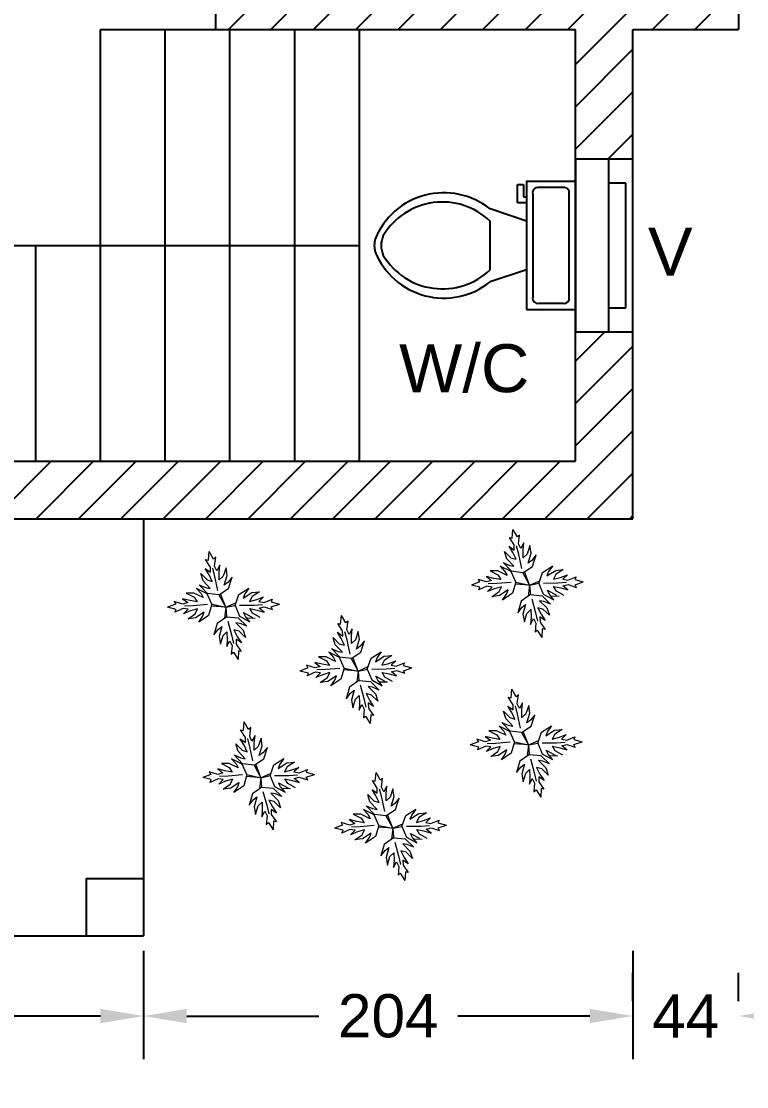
# Model space of a CAD drawing. Header units: inches. Extents: x -2903 to 3367, y -161 to 1064.
# Drawn here: x 900.2 to 903.224, y 502.311 to 506.755 of the extents above; entities that cross this region are included whole.
import ezdxf

# ---------------------------------------------------------------- set-up
doc = ezdxf.new("R2010")
doc.units = ezdxf.units.IN
doc.header["$MEASUREMENT"] = 0
doc.layers.add('landscape', color=84, linetype='Continuous', lineweight=0)
doc.styles.get("Standard").update_dxf_attribs({"font": 'arial.ttf'})
doc.dimstyles.get("Standard").update_dxf_attribs({"dimtxt": 0.18, "dimasz": 0.18, "dimexe": 0.18, "dimexo": 0.0625, "dimgap": 0.09, "dimtad": 0, "dimtih": 1, "dimtoh": 1, "dimdec": 0, "dimlfac": 100, "dimzin": 0, "dimdsep": 46, "dimtxsty": 'Standard', "dimcen": 0.09, "dimadec": 0, "dimazin": 0, "dimtfac": 1, "dimtdec": 0, "dimtofl": 0, "dimtmove": 0, "dimatfit": 3, "dimfxl": 1, "dimtolj": 1, "dimtzin": 0, "dimarcsym": 0})
pattern_1 = [(45, (-211.66632, -78.86238), (-0.088388348, 0.088388348), [])]

# ---------------------------------------------------------------- blocks, each defined once
blk = doc.blocks.new('*D655')
at = {"color": 0, "lineweight": -2, "transparency": 16777216}
for p, q in [((893.9901, 502.8777), (893.9901, 502.4261)), ((900.7101, 502.8777), (900.7101, 502.4261)), ((894.1701, 502.6061), (897.0616, 502.6061)), ((900.5301, 502.6061), (897.6385, 502.6061))]:
    blk.add_line(p, q, dxfattribs=at)
at = {"color": 0, "transparency": 16777216}
for points in [[(894.1701, 502.6361), (894.1701, 502.5761), (893.9901, 502.6061)], [(900.5301, 502.6361), (900.5301, 502.5761), (900.7101, 502.6061)]]:
    blk.add_solid(points, dxfattribs=at)
at = {"layer": 'Defpoints', "color": 0, "transparency": 16777216}
for p in [(893.9901, 502.9402), (900.7101, 502.9402), (900.7101, 502.6061)]:
    blk.add_point(p, dxfattribs=at)
at = {"color": 0, "transparency": 16777216, "insert": (897.3501, 502.6061), "char_height": 0.18, "attachment_point": 5}
blk.add_mtext('\\A1;672', dxfattribs=at)
blk = doc.blocks.new('*D669')
at = {"color": 0, "lineweight": -2, "transparency": 16777216}
for p, q in [((900.7101, 502.8777), (900.7101, 502.4261)), ((902.7501, 502.8777), (902.7501, 502.4261)), ((900.8901, 502.6061), (901.44, 502.6061)), ((902.5701, 502.6061), (902.0201, 502.6061))]:
    blk.add_line(p, q, dxfattribs=at)
at = {"color": 0, "transparency": 16777216}
for points in [[(900.8901, 502.6361), (900.8901, 502.5761), (900.7101, 502.6061)], [(902.5701, 502.6361), (902.5701, 502.5761), (902.7501, 502.6061)]]:
    blk.add_solid(points, dxfattribs=at)
at = {"layer": 'Defpoints', "color": 0, "transparency": 16777216}
for p in [(900.7101, 502.9402), (902.7501, 502.9402), (902.7501, 502.6061)]:
    blk.add_point(p, dxfattribs=at)
at = {"color": 0, "transparency": 16777216, "insert": (901.7301, 502.6061), "char_height": 0.18, "attachment_point": 5}
blk.add_mtext('\\A1;204', dxfattribs=at)
blk = doc.blocks.new('*D670')
at = {"color": 0, "lineweight": -2, "transparency": 16777216}
for p, q in [((902.7501, 502.6686), (902.7501, 502.7861)), ((903.1901, 502.6686), (903.1901, 502.7861)), ((902.5701, 502.6061), (902.3901, 502.6061)), ((903.3701, 502.6061), (903.5501, 502.6061))]:
    blk.add_line(p, q, dxfattribs=at)
at = {"color": 0, "transparency": 16777216}
for points in [[(902.5701, 502.6361), (902.5701, 502.5761), (902.7501, 502.6061)], [(903.3701, 502.6361), (903.3701, 502.5761), (903.1901, 502.6061)]]:
    blk.add_solid(points, dxfattribs=at)
at = {"layer": 'Defpoints', "color": 0, "transparency": 16777216}
for p in [(902.7501, 502.6061), (903.1901, 502.6061), (903.1901, 502.6061)]:
    blk.add_point(p, dxfattribs=at)
at = {"color": 0, "transparency": 16777216, "insert": (902.9701, 502.6061), "char_height": 0.18, "attachment_point": 5}
blk.add_mtext('\\A1;44', dxfattribs=at)

msp = doc.modelspace()

# ---------------------------------------------------------------- hatches: boundary and pattern name
h = msp.add_hatch()
h.set_pattern_fill('ANSI31', color=256)
h.set_pattern_definition(pattern_1)
h.paths.add_polyline_path([(894.2301, 510.8998), (893.9901, 510.8998), (893.9901, 510.0598), (894.2301, 510.0598)])
h.paths.add_polyline_path([(893.2578, 506.7332), (893.7674, 506.7332), (893.7674, 507.1042), (893.2578, 507.1042)], flags=9)
h.paths.add_polyline_path([(895.1771, 510.8945), (895.6867, 510.8945), (895.6867, 511.2654), (895.1771, 511.2654)], flags=9)
h.paths.add_polyline_path([(899.7772, 510.8946), (900.2867, 510.8946), (900.2867, 511.2655), (899.7772, 511.2655)], flags=9)
h.paths.add_polyline_path([(893.1497, 513.5045), (902.9153, 513.5045), (902.9153, 514.0486), (893.1497, 514.0486)], flags=9)
h.paths.add_polyline_path([(895.4639, 502.5521), (895.983, 502.5521), (895.983, 502.9643), (895.4639, 502.9643)], flags=9)
h.paths.add_polyline_path([(892.074, 496.8577), (894.6039, 496.8577), (894.6039, 498.5811), (892.074, 498.5811)], flags=9)
h.paths.add_polyline_path([(894.9677, 498.1772), (896.3954, 498.1772), (896.3954, 498.5172), (894.9677, 498.5172)], flags=9)
h.paths.add_polyline_path([(898.6148, 498.1595), (900.4797, 498.1595), (900.4797, 498.6351), (898.6148, 498.6351)], flags=25)
h.paths.add_polyline_path([(898.6148, 498.1595), (900.4797, 498.1595), (900.4797, 498.6351), (898.6148, 498.6351)], flags=25)
h.paths.add_polyline_path([(896.6042, 501.3728), (899.9752, 501.3728), (899.9752, 501.9707), (896.6042, 501.9707)], flags=9)
h.paths.add_polyline_path([(898.6061, 503.5567), (899.8256, 503.5567), (899.8256, 504.3029), (898.6061, 504.3029)], flags=9)
h.paths.add_polyline_path([(895.9823, 507.2789), (896.4395, 507.2789), (896.4395, 507.691), (895.9823, 507.691)], flags=9)
h.paths.add_polyline_path([(902.7614, 505.585), (903.0478, 505.585), (903.0478, 505.9972), (902.7614, 505.9972)], flags=9)
h.paths.add_polyline_path([(893.696, 506.5189), (893.9824, 506.5189), (893.9824, 506.931), (893.696, 506.931)], flags=9)
h.paths.add_polyline_path([(903.2042, 508.1628), (903.7233, 508.1628), (903.7233, 508.5749), (903.2042, 508.5749)], flags=9)
h.paths.add_polyline_path([(901.4644, 510.2966), (901.9835, 510.2966), (901.9835, 510.7087), (901.4644, 510.7087)], flags=9)
h.paths.add_polyline_path([(898.1218, 510.2719), (898.6409, 510.2719), (898.6409, 510.6841), (898.1218, 510.6841)], flags=9)
h.paths.add_polyline_path([(893.4264, 509.0358), (893.9455, 509.0358), (893.9455, 509.4479), (893.4264, 509.4479)], flags=9)
h.paths.add_polyline_path([(893.4746, 504.2032), (893.9937, 504.2032), (893.9937, 504.6154), (893.4746, 504.6154)], flags=9)
h.paths.add_polyline_path([(894.3796, 505.7833), (894.8368, 505.7833), (894.8368, 506.1954), (894.3796, 506.1954)], flags=9)
h.paths.add_polyline_path([(895.9785, 510.5172), (896.4357, 510.5172), (896.4357, 510.9293), (895.9785, 510.9293)], flags=9)
h.paths.add_polyline_path([(896.6101, 505.7732), (897.0673, 505.7732), (897.0673, 506.1853), (896.6101, 506.1853)], flags=9)
h.paths.add_polyline_path([(900.3672, 506.6798), (900.8244, 506.6798), (900.8244, 507.092), (900.3672, 507.092)], flags=9)
h.paths.add_polyline_path([(897.9372, 504.5585), (898.2545, 504.5585), (898.2545, 504.9707), (897.9372, 504.9707)], flags=9)
h.paths.add_polyline_path([(901.7218, 505.0956), (902.3649, 505.0956), (902.3649, 505.5077), (901.7218, 505.5077)], flags=9)
h.paths.add_polyline_path([(894.2316, 506.2807), (895.4503, 506.2807), (895.4503, 507.027), (894.2316, 507.027)], flags=9)
h.paths.add_polyline_path([(894.7319, 508.4034), (896.0582, 508.4034), (896.0582, 509.1497), (894.7319, 509.1497)], flags=9)
h.paths.add_polyline_path([(901.3055, 508.3342), (902.9267, 508.3342), (902.9267, 509.0805), (901.3055, 509.0805)], flags=9)
h.paths.add_polyline_path([(897.6784, 507.7207), (898.9069, 507.7207), (898.9069, 508.467), (897.6784, 508.467)], flags=9)
h.paths.add_polyline_path([(894.7271, 503.8225), (896.3484, 503.8225), (896.3484, 504.5688), (894.7271, 504.5688)], flags=9)
at = {"transparency": 33554582}
h = msp.add_hatch(dxfattribs=at)
h.set_pattern_fill('ANSI31', color=256)
h.set_pattern_definition(pattern_1)
h.paths.add_polyline_path([(893.9901, 502.9402), (894.9801, 502.9402), (894.9801, 503.1802), (894.2301, 503.1802), (894.2301, 503.9302), (893.9901, 503.9302)])
h.paths.add_polyline_path([(897.0972, 502.4193), (897.6067, 502.4193), (897.6067, 502.7902), (897.0972, 502.7902)], flags=9)
h.paths.add_polyline_path([(893.2578, 506.7332), (893.7674, 506.7332), (893.7674, 507.1042), (893.2578, 507.1042)], flags=9)
h.paths.add_polyline_path([(895.4639, 502.5521), (895.983, 502.5521), (895.983, 502.9643), (895.4639, 502.9643)], flags=9)
h.paths.add_polyline_path([(892.074, 496.8577), (894.6039, 496.8577), (894.6039, 498.5811), (892.074, 498.5811)], flags=9)
h.paths.add_polyline_path([(894.9677, 498.1772), (896.3954, 498.1772), (896.3954, 498.5172), (894.9677, 498.5172)], flags=9)
h.paths.add_polyline_path([(898.6148, 498.1595), (900.4797, 498.1595), (900.4797, 498.6351), (898.6148, 498.6351)], flags=9)
h.paths.add_polyline_path([(896.6042, 501.3728), (899.9752, 501.3728), (899.9752, 501.9707), (896.6042, 501.9707)], flags=9)
h.paths.add_polyline_path([(898.6061, 503.5567), (899.8256, 503.5567), (899.8256, 504.3029), (898.6061, 504.3029)], flags=9)
h.paths.add_polyline_path([(895.9823, 507.2789), (896.4395, 507.2789), (896.4395, 507.691), (895.9823, 507.691)], flags=9)
h.paths.add_polyline_path([(902.7614, 505.585), (903.0478, 505.585), (903.0478, 505.9972), (902.7614, 505.9972)], flags=9)
h.paths.add_polyline_path([(893.696, 506.5189), (893.9824, 506.5189), (893.9824, 506.931), (893.696, 506.931)], flags=9)
h.paths.add_polyline_path([(903.2042, 508.1628), (903.7233, 508.1628), (903.7233, 508.5749), (903.2042, 508.5749)], flags=9)
h.paths.add_polyline_path([(901.4644, 510.2966), (901.9835, 510.2966), (901.9835, 510.7087), (901.4644, 510.7087)], flags=9)
h.paths.add_polyline_path([(898.1218, 510.2719), (898.6409, 510.2719), (898.6409, 510.6841), (898.1218, 510.6841)], flags=9)
h.paths.add_polyline_path([(893.4264, 509.0358), (893.9455, 509.0358), (893.9455, 509.4479), (893.4264, 509.4479)], flags=9)
h.paths.add_polyline_path([(893.4746, 504.2032), (893.9937, 504.2032), (893.9937, 504.6154), (893.4746, 504.6154)], flags=9)
h.paths.add_polyline_path([(894.3796, 505.7833), (894.8368, 505.7833), (894.8368, 506.1954), (894.3796, 506.1954)], flags=9)
h.paths.add_polyline_path([(895.9785, 510.5172), (896.4357, 510.5172), (896.4357, 510.9293), (895.9785, 510.9293)], flags=9)
h.paths.add_polyline_path([(896.6101, 505.7732), (897.0673, 505.7732), (897.0673, 506.1853), (896.6101, 506.1853)], flags=9)
h.paths.add_polyline_path([(900.3672, 506.6798), (900.8244, 506.6798), (900.8244, 507.092), (900.3672, 507.092)], flags=9)
h.paths.add_polyline_path([(897.9372, 504.5585), (898.2545, 504.5585), (898.2545, 504.9707), (897.9372, 504.9707)], flags=9)
h.paths.add_polyline_path([(901.7218, 505.0956), (902.3649, 505.0956), (902.3649, 505.5077), (901.7218, 505.5077)], flags=9)
h.paths.add_polyline_path([(894.2316, 506.2807), (895.4503, 506.2807), (895.4503, 507.027), (894.2316, 507.027)], flags=9)
h.paths.add_polyline_path([(894.7319, 508.4034), (896.0582, 508.4034), (896.0582, 509.1497), (894.7319, 509.1497)], flags=9)
h.paths.add_polyline_path([(901.3055, 508.3342), (902.9267, 508.3342), (902.9267, 509.0805), (901.3055, 509.0805)], flags=9)
h.paths.add_polyline_path([(897.6784, 507.7207), (898.9069, 507.7207), (898.9069, 508.467), (897.6784, 508.467)], flags=9)
h.paths.add_polyline_path([(894.7271, 503.8225), (896.3484, 503.8225), (896.3484, 504.5688), (894.7271, 504.5688)], flags=9)
h = msp.add_hatch(dxfattribs=at)
h.set_pattern_fill('ANSI31', color=256)
h.set_pattern_definition(pattern_1)
h.paths.add_polyline_path([(897.4701, 506.1202), (897.2301, 506.1202), (897.2301, 503.1802), (896.4801, 503.1802), (896.4801, 502.9402), (897.4701, 502.9402)])
h.paths.add_polyline_path([(902.7501, 505.4602), (902.5101, 505.4602), (902.5101, 504.9202), (898.8101, 504.9202), (898.8101, 504.6802), (900.7101, 504.6802), (902.7501, 504.6802)])
h.paths.add_polyline_path([(903.1901, 507.7102), (902.9501, 507.7102), (902.9501, 506.9602), (901.0101, 506.9602), (901.0101, 506.7202), (902.5101, 506.7202), (902.5101, 506.1802), (902.7501, 506.1802), (902.7501, 506.7202), (903.1901, 506.7202)])

# ---------------------------------------------------------------- linework, layer by layer
for p, q in [((903.1901, 510.3002), (903.1901, 506.7202)), ((901.0101, 506.9602), (901.0101, 506.7202)), ((900.5301, 504.9202), (900.5301, 506.7202)), ((900.5301, 506.7202), (901.0101, 506.7202)), ((900.8001, 504.9202), (900.8001, 506.7202)), ((901.0101, 506.7202), (902.5101, 506.7202)), ((901.0701, 504.9202), (901.0701, 506.7202)), ((901.3401, 504.9202), (901.3401, 506.7202)), ((901.6101, 504.9202), (901.6101, 506.7202)), ((902.5101, 504.9202), (902.5101, 506.7202)), ((902.7501, 504.6802), (902.7501, 506.7202)), ((902.7501, 506.7202), (903.1901, 506.7202)), ((902.7501, 506.1802), (902.5101, 506.1802)), ((902.5101, 506.1802), (902.5101, 505.4602)), ((902.6501, 505.4602), (902.6501, 506.1802)), ((902.7501, 505.4602), (902.7501, 506.1802)), ((902.7201, 506.0802), (902.6501, 506.0802)), ((902.7201, 505.5602), (902.7201, 506.0802)), ((898.9101, 505.8202), (901.6101, 505.8202)), ((900.2601, 504.9202), (900.2601, 505.8202)), ((902.6501, 505.5602), (902.7201, 505.5602)), ((902.5101, 505.4602), (902.7501, 505.4602)), ((898.8101, 504.9202), (902.5101, 504.9202)), ((898.8101, 504.6802), (900.7101, 504.6802)), ((900.7101, 504.6802), (902.7501, 504.6802)), ((900.7101, 504.6802), (900.7101, 502.9402)), ((900.4701, 503.1802), (900.4701, 502.9402)), ((900.4701, 503.1802), (900.7101, 503.1802)), ((897.4701, 502.9402), (900.7101, 502.9402))]:
    msp.add_line(p, q)
at = {"color": 22}
for p, q in [((902.2688, 505.998), (902.2688, 506.0742)), ((902.2688, 506.0742), (902.2942, 506.0742)), ((902.2942, 506.0742), (902.2942, 506.0234)), ((902.3069, 505.998), (902.2688, 505.998)), ((902.2942, 506.0234), (902.3069, 506.0234)), ((902.3069, 505.9218), (902.1545, 505.9726)), ((902.1545, 505.7186), (902.1545, 505.9218)), ((902.3069, 505.7186), (902.1545, 505.6678)), ((902.3577, 505.5789), (902.4593, 505.5789))]:
    msp.add_line(p, q, dxfattribs=at)
msp.add_lwpolyline([(902.3069, 505.5535), (902.5101, 505.5535), (902.5101, 506.0869), (902.3069, 506.0869)], close=True, dxfattribs=at)
for points in [[(902.4593, 506.0615), (902.3577, 506.0615)], [(902.3323, 506.0361), (902.3323, 505.6043)], [(902.4847, 505.6043), (902.4847, 506.0361)]]:
    msp.add_lwpolyline(points, dxfattribs=at)
for centre, radius, start, end in [((902.3545, 506.0393), 0.0225, 81.8699, 188.1301), ((902.4624, 506.0393), 0.0225, 351.8699, 98.1301), ((901.9619, 505.7308), 0.3091, 51.4691, 157.9714), ((901.9559, 505.7135), 0.2878, 46.3677, 148.9468), ((901.7735, 505.8202), 0.1016, 164.8605, 195.1395), ((901.802, 505.8202), 0.1016, 155.7318, 204.2682), ((901.9619, 505.9096), 0.3091, 202.0284, 308.5307), ((901.9559, 505.9269), 0.2878, 211.053, 313.6321), ((902.3545, 505.6011), 0.0225, 171.8699, 278.1301), ((902.4624, 505.6011), 0.0225, 261.8699, 8.1301)]:
    msp.add_arc(centre, radius, start, end, dxfattribs=at)
at = {"layer": 'landscape', "color": 86}
for p, q in [((902.2468, 504.5994), (902.2498, 504.6356)), ((902.2683, 504.6043), (902.2498, 504.6356)), ((902.2551, 504.5712), (902.235, 504.6024)), ((902.235, 504.6024), (902.2468, 504.5994)), ((902.2776, 504.6121), (902.2683, 504.6043)), ((902.273, 504.5753), (902.2776, 504.6121)), ((902.2822, 504.5556), (902.273, 504.5753)), ((902.295, 504.5794), (902.2822, 504.5556)), ((902.292, 504.5486), (902.295, 504.5794)), ((900.98, 504.507), (900.9831, 504.5431)), ((901.0015, 504.5119), (900.9831, 504.5431)), ((902.2154, 504.544), (902.2412, 504.5176)), ((902.2247, 504.5134), (902.2154, 504.544)), ((902.2335, 504.5653), (902.2554, 504.5495)), ((902.2496, 504.5389), (902.2335, 504.5653)), ((902.2628, 504.5111), (902.2496, 504.5389)), ((902.2554, 504.5495), (902.2551, 504.5712)), ((902.274, 504.5317), (902.265, 504.5669)), ((902.2867, 504.4734), (902.274, 504.5317)), ((902.2922, 504.5178), (902.292, 504.5486)), ((902.3088, 504.533), (902.2922, 504.5178)), ((902.3205, 504.568), (902.3088, 504.533)), ((902.3127, 504.4953), (902.3255, 504.5364)), ((902.3255, 504.5364), (902.3205, 504.568)), ((900.9884, 504.4788), (900.9683, 504.5099)), ((900.9683, 504.5099), (900.98, 504.507)), ((901.0109, 504.5196), (901.0015, 504.5119)), ((901.0062, 504.4828), (901.0109, 504.5196)), ((901.0283, 504.4869), (901.0155, 504.4631)), ((901.0252, 504.4561), (901.0283, 504.4869)), ((902.2088, 504.4978), (902.2353, 504.4855)), ((902.2432, 504.4615), (902.2088, 504.4978)), ((902.254, 504.4819), (902.2247, 504.5134)), ((902.2412, 504.5176), (902.2628, 504.5111)), ((902.328, 504.5066), (902.3127, 504.4953)), ((902.3466, 504.5292), (902.328, 504.5066)), ((902.3313, 504.4816), (902.3466, 504.5292)), ((900.9487, 504.4516), (900.9744, 504.4251)), ((900.9579, 504.421), (900.9487, 504.4516)), ((900.9667, 504.4729), (900.9886, 504.457)), ((900.9829, 504.4464), (900.9667, 504.4729)), ((900.9961, 504.4186), (900.9829, 504.4464)), ((900.9886, 504.457), (900.9884, 504.4788)), ((901.0073, 504.4392), (900.9983, 504.4745)), ((901.0155, 504.4631), (901.0062, 504.4828)), ((901.0255, 504.4253), (901.0252, 504.4561)), ((901.0538, 504.4756), (901.0421, 504.4406)), ((901.046, 504.4029), (901.0588, 504.444)), ((901.0588, 504.444), (901.0538, 504.4756)), ((902.1549, 504.4628), (902.1876, 504.4457)), ((902.1869, 504.4627), (902.1549, 504.4628)), ((902.2254, 504.4436), (902.1869, 504.4627)), ((902.1876, 504.4457), (902.2, 504.4268)), ((902.1973, 504.4824), (902.2167, 504.4604)), ((902.2419, 504.4597), (902.1973, 504.4824)), ((902.2167, 504.4604), (902.2254, 504.4436)), ((902.2353, 504.4855), (902.254, 504.4819)), ((902.2617, 504.4158), (902.2419, 504.4597)), ((902.291, 504.4551), (902.2432, 504.4615)), ((902.291, 504.4551), (902.3313, 504.4816)), ((902.291, 504.4551), (902.3196, 504.4032)), ((902.3196, 504.4032), (902.2979, 504.4596)), ((902.3582, 504.4108), (902.3736, 504.4565)), ((902.3736, 504.4565), (902.4157, 504.4835)), ((902.3916, 504.4421), (902.4281, 504.4649)), ((902.3986, 504.4597), (902.3916, 504.4421)), ((902.4157, 504.4835), (902.3986, 504.4597)), ((902.429, 504.4479), (902.4185, 504.4279)), ((902.4281, 504.4649), (902.4599, 504.4681)), ((902.4599, 504.4681), (902.429, 504.4479)), ((902.4483, 504.4355), (902.4773, 504.4463)), ((902.4773, 504.4463), (902.4576, 504.4278)), ((900.942, 504.4053), (900.9686, 504.393)), ((900.9765, 504.369), (900.942, 504.4053)), ((900.9873, 504.3895), (900.9579, 504.421)), ((900.9744, 504.4251), (900.9961, 504.4186)), ((901.0199, 504.381), (901.0073, 504.4392)), ((901.0421, 504.4406), (901.0255, 504.4253)), ((901.0613, 504.4142), (901.046, 504.4029)), ((901.0799, 504.4368), (901.0613, 504.4142)), ((901.0646, 504.3891), (901.0799, 504.4368)), ((902.1108, 504.4169), (902.077, 504.4036)), ((902.1122, 504.3949), (902.077, 504.4036)), ((902.1402, 504.417), (902.1046, 504.4273)), ((902.1046, 504.4273), (902.1108, 504.4169)), ((902.1414, 504.3987), (902.1074, 504.3837)), ((902.1396, 504.4394), (902.1611, 504.423)), ((902.1696, 504.4315), (902.1396, 504.4394)), ((902.1611, 504.423), (902.1402, 504.417)), ((902.1629, 504.3955), (902.1414, 504.3987)), ((902.1834, 504.4101), (902.1471, 504.4087)), ((902.2, 504.4268), (902.1696, 504.4315)), ((902.2429, 504.4147), (902.1834, 504.4101)), ((902.2617, 504.4158), (902.2478, 504.3696)), ((902.3196, 504.4032), (902.2593, 504.4079)), ((902.2617, 504.4158), (902.3196, 504.4032)), ((902.3196, 504.4032), (902.314, 504.3575)), ((902.3196, 504.4032), (902.3618, 504.4217)), ((902.3196, 504.4032), (902.3584, 504.4116)), ((902.3196, 504.4032), (902.3227, 504.3636)), ((902.3582, 504.4108), (902.3765, 504.3662)), ((902.377, 504.4116), (902.4366, 504.4129)), ((902.4185, 504.4279), (902.4483, 504.4355)), ((902.4313, 504.3785), (902.4195, 504.3978)), ((902.4195, 504.3978), (902.4497, 504.3921)), ((902.4366, 504.4129), (902.4729, 504.4151)), ((902.4576, 504.4278), (902.479, 504.4239)), ((902.4585, 504.4003), (902.4796, 504.4056)), ((902.4794, 504.3832), (902.4585, 504.4003)), ((902.479, 504.4239), (902.5134, 504.4377)), ((902.4796, 504.4056), (902.5148, 504.3941)), ((902.5134, 504.4377), (902.5083, 504.4268)), ((902.5083, 504.4268), (902.5432, 504.4169)), ((902.509, 504.4047), (902.5432, 504.4169)), ((902.5148, 504.3941), (902.509, 504.4047)), ((900.8881, 504.3703), (900.9208, 504.3532)), ((900.9201, 504.3702), (900.8881, 504.3703)), ((900.9587, 504.3511), (900.9201, 504.3702)), ((900.9208, 504.3532), (900.9333, 504.3344)), ((900.9306, 504.3899), (900.9499, 504.368)), ((900.9752, 504.3673), (900.9306, 504.3899)), ((900.9499, 504.368), (900.9587, 504.3511)), ((900.9686, 504.393), (900.9873, 504.3895)), ((900.995, 504.3233), (900.9752, 504.3673)), ((901.0243, 504.3626), (900.9765, 504.369)), ((901.0243, 504.3626), (901.0646, 504.3891)), ((901.0243, 504.3626), (901.0529, 504.3108)), ((901.0529, 504.3108), (901.0312, 504.3672)), ((901.0914, 504.3184), (901.1068, 504.3641)), ((901.1068, 504.3641), (901.149, 504.391)), ((901.1248, 504.3496), (901.1613, 504.3724)), ((901.1319, 504.3672), (901.1248, 504.3496)), ((901.149, 504.391), (901.1319, 504.3672)), ((901.1623, 504.3554), (901.1518, 504.3354)), ((901.1613, 504.3724), (901.1932, 504.3756)), ((901.1932, 504.3756), (901.1623, 504.3554)), ((901.1816, 504.343), (901.2106, 504.3539)), ((901.2106, 504.3539), (901.1909, 504.3354)), ((902.1074, 504.3837), (902.1122, 504.3949)), ((902.1438, 504.3764), (902.1629, 504.3955)), ((902.1724, 504.3881), (902.1438, 504.3764)), ((902.1619, 504.3552), (902.1921, 504.3764)), ((902.1936, 504.3595), (902.1619, 504.3552)), ((902.202, 504.3967), (902.1724, 504.3881)), ((902.1921, 504.3764), (902.202, 504.3967)), ((902.2294, 504.3835), (902.1936, 504.3595)), ((902.2478, 504.3696), (902.2066, 504.3413)), ((902.2066, 504.3413), (902.2229, 504.3656)), ((902.2229, 504.3656), (902.2294, 504.3835)), ((902.3233, 504.3641), (902.2839, 504.3363)), ((902.3233, 504.3641), (902.3713, 504.3593)), ((902.3713, 504.3593), (902.4069, 504.3241)), ((902.3765, 504.3662), (902.4203, 504.3421)), ((902.4017, 504.3647), (902.3935, 504.3819)), ((902.3935, 504.3819), (902.4314, 504.3615)), ((902.4203, 504.3421), (902.4017, 504.3647)), ((902.4105, 504.3591), (902.4425, 504.3579)), ((902.4634, 504.3603), (902.4313, 504.3785)), ((902.4497, 504.3921), (902.4794, 504.3832)), ((900.844, 504.3244), (900.8103, 504.3112)), ((900.8455, 504.3024), (900.8103, 504.3112)), ((900.8735, 504.3245), (900.8378, 504.3349)), ((900.8378, 504.3349), (900.844, 504.3244)), ((900.8729, 504.3469), (900.8944, 504.3305)), ((900.9028, 504.339), (900.8729, 504.3469)), ((900.8944, 504.3305), (900.8735, 504.3245)), ((900.9167, 504.3177), (900.8804, 504.3163)), ((900.9333, 504.3344), (900.9028, 504.339)), ((900.9762, 504.3222), (900.9167, 504.3177)), ((900.995, 504.3233), (900.9811, 504.2771)), ((901.0529, 504.3108), (900.9926, 504.3154)), ((900.995, 504.3233), (901.0529, 504.3108)), ((901.0529, 504.3108), (901.0473, 504.265)), ((901.0529, 504.3108), (901.0951, 504.3292)), ((901.0529, 504.3108), (901.0917, 504.3191)), ((901.0529, 504.3108), (901.056, 504.2712)), ((901.0914, 504.3184), (901.1098, 504.2738)), ((901.1103, 504.3192), (901.1699, 504.3204)), ((901.1518, 504.3354), (901.1816, 504.343)), ((901.1699, 504.3204), (901.2062, 504.3226)), ((901.1909, 504.3354), (901.2123, 504.3315)), ((901.1918, 504.3079), (901.2129, 504.3132)), ((901.2123, 504.3315), (901.2467, 504.3453)), ((901.2129, 504.3132), (901.2481, 504.3016)), ((901.2467, 504.3453), (901.2415, 504.3343)), ((901.2415, 504.3343), (901.2765, 504.3244)), ((901.2423, 504.3123), (901.2765, 504.3244)), ((901.2481, 504.3016), (901.2423, 504.3123)), ((902.2839, 504.3363), (902.2702, 504.2881)), ((902.2702, 504.2881), (902.2881, 504.3113)), ((902.2881, 504.3113), (902.3029, 504.3231)), ((902.3029, 504.3231), (902.2915, 504.2817)), ((902.328, 504.3458), (902.3438, 504.2883)), ((902.3752, 504.3033), (902.3534, 504.3091)), ((902.3534, 504.3091), (902.3675, 504.2817)), ((902.38, 504.3355), (902.3612, 504.3385)), ((902.3612, 504.3385), (902.3915, 504.308)), ((902.4069, 504.3241), (902.38, 504.3355)), ((902.3915, 504.308), (902.4018, 504.2777)), ((900.8747, 504.3062), (900.8407, 504.2913)), ((900.8407, 504.2913), (900.8455, 504.3024)), ((900.8962, 504.303), (900.8747, 504.3062)), ((900.877, 504.2839), (900.8962, 504.303)), ((900.9057, 504.2957), (900.877, 504.2839)), ((900.8952, 504.2627), (900.9254, 504.284)), ((900.9269, 504.267), (900.8952, 504.2627)), ((900.9352, 504.3043), (900.9057, 504.2957)), ((900.9254, 504.284), (900.9352, 504.3043)), ((900.9626, 504.291), (900.9269, 504.267)), ((900.9811, 504.2771), (900.9398, 504.2488)), ((900.9398, 504.2488), (900.9562, 504.2731)), ((900.9562, 504.2731), (900.9626, 504.291)), ((901.0566, 504.2716), (901.0172, 504.2438)), ((901.0566, 504.2716), (901.1046, 504.2668)), ((901.1046, 504.2668), (901.1402, 504.2317)), ((901.1098, 504.2738), (901.1536, 504.2497)), ((901.135, 504.2723), (901.1268, 504.2894)), ((901.1268, 504.2894), (901.1647, 504.269)), ((901.1536, 504.2497), (901.135, 504.2723)), ((901.1438, 504.2666), (901.1757, 504.2655)), ((901.1646, 504.286), (901.1528, 504.3053)), ((901.1528, 504.3053), (901.183, 504.2996)), ((901.1967, 504.2679), (901.1646, 504.286)), ((901.183, 504.2996), (901.2127, 504.2907)), ((901.2127, 504.2907), (901.1918, 504.3079)), ((901.5314, 504.241), (901.5345, 504.2772)), ((901.5529, 504.2459), (901.5345, 504.2772)), ((902.2915, 504.2817), (902.2975, 504.2502)), ((902.2975, 504.2502), (902.3081, 504.2856)), ((902.3081, 504.2856), (902.3242, 504.3014)), ((902.3255, 504.2706), (902.3234, 504.2397)), ((902.3234, 504.2397), (902.3354, 504.2639)), ((902.3242, 504.3014), (902.3255, 504.2706)), ((902.3354, 504.2639), (902.3453, 504.2446)), ((902.3438, 504.2883), (902.3521, 504.2529)), ((902.3845, 504.2558), (902.3621, 504.2709)), ((902.3621, 504.2709), (902.363, 504.2492)), ((902.3675, 504.2817), (902.3845, 504.2558)), ((902.4018, 504.2777), (902.3752, 504.3033)), ((901.0172, 504.2438), (901.0035, 504.1957)), ((901.0213, 504.2189), (901.0362, 504.2307)), ((901.0362, 504.2307), (901.0248, 504.1892)), ((901.0612, 504.2534), (901.077, 504.1959)), ((901.1132, 504.2431), (901.0945, 504.246)), ((901.0945, 504.246), (901.1248, 504.2155)), ((901.1402, 504.2317), (901.1132, 504.2431)), ((901.5398, 504.2128), (901.5197, 504.244)), ((901.5197, 504.244), (901.5314, 504.241)), ((901.5623, 504.2537), (901.5529, 504.2459)), ((901.5576, 504.2169), (901.5623, 504.2537)), ((901.5797, 504.221), (901.5669, 504.1972)), ((901.5766, 504.1902), (901.5797, 504.221)), ((902.3453, 504.2446), (902.3419, 504.2076)), ((902.363, 504.2492), (902.3842, 504.2187)), ((902.3723, 504.2213), (902.3704, 504.1851)), ((902.3842, 504.2187), (902.3723, 504.2213)), ((901.0035, 504.1957), (901.0213, 504.2189)), ((901.0248, 504.1892), (901.0308, 504.1578)), ((901.0308, 504.1578), (901.0414, 504.1931)), ((901.0414, 504.1931), (901.0575, 504.2089)), ((901.0587, 504.1782), (901.0567, 504.1473)), ((901.0575, 504.2089), (901.0587, 504.1782)), ((901.077, 504.1959), (901.0853, 504.1605)), ((901.1085, 504.2108), (901.0867, 504.2166)), ((901.0867, 504.2166), (901.1007, 504.1892)), ((901.1178, 504.1633), (901.0953, 504.1785)), ((901.0953, 504.1785), (901.0963, 504.1568)), ((901.1007, 504.1892), (901.1178, 504.1633)), ((901.1351, 504.1852), (901.1085, 504.2108)), ((901.1248, 504.2155), (901.1351, 504.1852)), ((901.5001, 504.1856), (901.5258, 504.1592)), ((901.5093, 504.155), (901.5001, 504.1856)), ((901.5181, 504.2069), (901.54, 504.1911)), ((901.5343, 504.1805), (901.5181, 504.2069)), ((901.5474, 504.1527), (901.5343, 504.1805)), ((901.54, 504.1911), (901.5398, 504.2128)), ((901.5587, 504.1733), (901.5497, 504.2085)), ((901.5669, 504.1972), (901.5576, 504.2169)), ((901.5768, 504.1594), (901.5766, 504.1902)), ((901.5935, 504.1746), (901.5768, 504.1594)), ((901.6052, 504.2096), (901.5935, 504.1746)), ((901.5974, 504.1369), (901.6102, 504.178)), ((901.6102, 504.178), (901.6052, 504.2096)), ((902.3419, 504.2076), (902.351, 504.2157)), ((902.351, 504.2157), (902.3704, 504.1851)), ((901.0567, 504.1473), (901.0687, 504.1715)), ((901.0687, 504.1715), (901.0786, 504.1521)), ((901.0786, 504.1521), (901.0752, 504.1152)), ((901.0963, 504.1568), (901.1174, 504.1263)), ((901.4934, 504.1394), (901.52, 504.1271)), ((901.5279, 504.1031), (901.4934, 504.1394)), ((901.5387, 504.1235), (901.5093, 504.155)), ((901.5258, 504.1592), (901.5474, 504.1527)), ((901.5713, 504.115), (901.5587, 504.1733)), ((901.6127, 504.1482), (901.5974, 504.1369)), ((901.6313, 504.1708), (901.6127, 504.1482)), ((901.616, 504.1232), (901.6313, 504.1708)), ((901.0752, 504.1152), (901.0843, 504.1232)), ((901.0843, 504.1232), (901.1037, 504.0926)), ((901.1056, 504.1289), (901.1037, 504.0926)), ((901.1174, 504.1263), (901.1056, 504.1289)), ((901.4395, 504.1044), (901.4722, 504.0873)), ((901.4715, 504.1043), (901.4395, 504.1044)), ((901.5101, 504.0852), (901.4715, 504.1043)), ((901.4722, 504.0873), (901.4847, 504.0684)), ((901.482, 504.124), (901.5013, 504.102)), ((901.5266, 504.1013), (901.482, 504.124)), ((901.5013, 504.102), (901.5101, 504.0852)), ((901.52, 504.1271), (901.5387, 504.1235)), ((901.5464, 504.0574), (901.5266, 504.1013)), ((901.5757, 504.0967), (901.5279, 504.1031)), ((901.5757, 504.0967), (901.616, 504.1232)), ((901.5757, 504.0967), (901.6043, 504.0448)), ((901.6043, 504.0448), (901.5825, 504.1012)), ((901.6428, 504.0525), (901.6582, 504.0981)), ((901.6582, 504.0981), (901.7004, 504.1251)), ((901.6762, 504.0837), (901.7127, 504.1065)), ((901.6833, 504.1013), (901.6762, 504.0837)), ((901.7004, 504.1251), (901.6833, 504.1013)), ((901.7137, 504.0895), (901.7032, 504.0695)), ((901.7127, 504.1065), (901.7446, 504.1097)), ((901.7446, 504.1097), (901.7137, 504.0895)), ((901.733, 504.0771), (901.762, 504.0879)), ((901.762, 504.0879), (901.7423, 504.0695)), ((901.3954, 504.0585), (901.3617, 504.0452)), ((901.3969, 504.0365), (901.3617, 504.0452)), ((901.4249, 504.0586), (901.3892, 504.0689)), ((901.3892, 504.0689), (901.3954, 504.0585)), ((901.4243, 504.081), (901.4458, 504.0646)), ((901.4542, 504.0731), (901.4243, 504.081)), ((901.4458, 504.0646), (901.4249, 504.0586)), ((901.4681, 504.0517), (901.4318, 504.0503)), ((901.4847, 504.0684), (901.4542, 504.0731)), ((901.5276, 504.0563), (901.4681, 504.0517)), ((901.5464, 504.0574), (901.5325, 504.0112)), ((901.6043, 504.0448), (901.544, 504.0495)), ((901.5464, 504.0574), (901.6043, 504.0448)), ((901.6043, 504.0448), (901.5987, 503.9991)), ((901.6043, 504.0448), (901.6465, 504.0633)), ((901.6043, 504.0448), (901.6431, 504.0532)), ((901.6043, 504.0448), (901.6074, 504.0052)), ((901.6428, 504.0525), (901.6612, 504.0078)), ((901.6617, 504.0532), (901.7213, 504.0545)), ((901.7032, 504.0695), (901.733, 504.0771)), ((901.7213, 504.0545), (901.7576, 504.0567)), ((901.7423, 504.0695), (901.7637, 504.0655)), ((901.7432, 504.0419), (901.7643, 504.0472)), ((901.7641, 504.0248), (901.7432, 504.0419)), ((901.7637, 504.0655), (901.7981, 504.0794)), ((901.7643, 504.0472), (901.7995, 504.0357)), ((901.7981, 504.0794), (901.7929, 504.0684)), ((901.7929, 504.0684), (901.8279, 504.0585)), ((901.7937, 504.0463), (901.8279, 504.0585)), ((901.7995, 504.0357), (901.7937, 504.0463)), ((901.426, 504.0403), (901.3921, 504.0253)), ((901.3921, 504.0253), (901.3969, 504.0365)), ((901.4476, 504.0371), (901.426, 504.0403)), ((901.4284, 504.018), (901.4476, 504.0371)), ((901.4571, 504.0297), (901.4284, 504.018)), ((901.4466, 503.9968), (901.4768, 504.018)), ((901.4783, 504.0011), (901.4466, 503.9968)), ((901.4866, 504.0383), (901.4571, 504.0297)), ((901.4768, 504.018), (901.4866, 504.0383)), ((901.514, 504.0251), (901.4783, 504.0011)), ((901.5325, 504.0112), (901.4912, 503.9829)), ((901.4912, 503.9829), (901.5076, 504.0072)), ((901.5076, 504.0072), (901.514, 504.0251)), ((901.608, 504.0057), (901.5686, 503.9779)), ((901.608, 504.0057), (901.656, 504.0009)), ((901.656, 504.0009), (901.6916, 503.9658)), ((901.6612, 504.0078), (901.705, 503.9837)), ((901.6864, 504.0063), (901.6782, 504.0235)), ((901.6782, 504.0235), (901.7161, 504.0031)), ((901.705, 503.9837), (901.6864, 504.0063)), ((901.6952, 504.0007), (901.7271, 503.9995)), ((901.716, 504.0201), (901.7041, 504.0394)), ((901.7041, 504.0394), (901.7344, 504.0337)), ((901.7481, 504.0019), (901.716, 504.0201)), ((901.7344, 504.0337), (901.7641, 504.0248)), ((901.5686, 503.9779), (901.5549, 503.9297)), ((901.5549, 503.9297), (901.5727, 503.9529)), ((901.5727, 503.9529), (901.5876, 503.9648)), ((901.5876, 503.9648), (901.5762, 503.9233)), ((901.6126, 503.9874), (901.6284, 503.9299)), ((901.6646, 503.9771), (901.6459, 503.9801)), ((901.6459, 503.9801), (901.6762, 503.9496)), ((901.6916, 503.9658), (901.6646, 503.9771)), ((902.2419, 503.9328), (902.2449, 503.9689)), ((902.2634, 503.9377), (902.2449, 503.9689)), ((901.5762, 503.9233), (901.5822, 503.8918)), ((901.5822, 503.8918), (901.5928, 503.9272)), ((901.5928, 503.9272), (901.6089, 503.943)), ((901.6101, 503.9122), (901.6081, 503.8813)), ((901.6089, 503.943), (901.6101, 503.9122)), ((901.6284, 503.9299), (901.6367, 503.8945)), ((901.6599, 503.9449), (901.6381, 503.9507)), ((901.6381, 503.9507), (901.6521, 503.9233)), ((901.6691, 503.8974), (901.6467, 503.9125)), ((901.6467, 503.9125), (901.6477, 503.8908)), ((901.6521, 503.9233), (901.6691, 503.8974)), ((901.6865, 503.9193), (901.6599, 503.9449)), ((901.6762, 503.9496), (901.6865, 503.9193)), ((902.2503, 503.9046), (902.2301, 503.9357)), ((902.2301, 503.9357), (902.2419, 503.9328)), ((902.2727, 503.9454), (902.2634, 503.9377)), ((902.2681, 503.9086), (902.2727, 503.9454)), ((902.2773, 503.8889), (902.2681, 503.9086)), ((902.2902, 503.9127), (902.2773, 503.8889)), ((902.2871, 503.8819), (902.2902, 503.9127)), ((901.6081, 503.8813), (901.6201, 503.9055)), ((901.6201, 503.9055), (901.63, 503.8862)), ((901.63, 503.8862), (901.6266, 503.8492)), ((901.6477, 503.8908), (901.6688, 503.8603)), ((902.2106, 503.8774), (902.2363, 503.8509)), ((902.2198, 503.8468), (902.2106, 503.8774)), ((902.2286, 503.8987), (902.2505, 503.8828)), ((902.2447, 503.8722), (902.2286, 503.8987)), ((902.2579, 503.8444), (902.2447, 503.8722)), ((902.2505, 503.8828), (902.2503, 503.9046)), ((902.2692, 503.865), (902.2601, 503.9003)), ((902.2818, 503.8068), (902.2692, 503.865)), ((902.2873, 503.8511), (902.2871, 503.8819)), ((902.3039, 503.8664), (902.2873, 503.8511)), ((902.3157, 503.9014), (902.3039, 503.8664)), ((902.3078, 503.8287), (902.3206, 503.8698)), ((902.3206, 503.8698), (902.3157, 503.9014)), ((901.1262, 503.7965), (901.1293, 503.8327)), ((901.1477, 503.8014), (901.1293, 503.8327)), ((901.6266, 503.8492), (901.6357, 503.8573)), ((901.6357, 503.8573), (901.6551, 503.8267)), ((901.657, 503.8629), (901.6551, 503.8267)), ((901.6688, 503.8603), (901.657, 503.8629)), ((902.2039, 503.8311), (902.2305, 503.8188)), ((902.2383, 503.7948), (902.2039, 503.8311)), ((902.2491, 503.8153), (902.2198, 503.8468)), ((902.2363, 503.8509), (902.2579, 503.8444)), ((902.3231, 503.84), (902.3078, 503.8287)), ((902.3417, 503.8626), (902.3231, 503.84)), ((902.3264, 503.8149), (902.3417, 503.8626)), ((901.1346, 503.7683), (901.1144, 503.7995)), ((901.1144, 503.7995), (901.1262, 503.7965)), ((901.157, 503.8092), (901.1477, 503.8014)), ((901.1524, 503.7724), (901.157, 503.8092)), ((901.1745, 503.7765), (901.1616, 503.7527)), ((901.1714, 503.7457), (901.1745, 503.7765)), ((902.15, 503.7961), (902.1827, 503.779)), ((902.182, 503.796), (902.15, 503.7961)), ((902.2205, 503.7769), (902.182, 503.796)), ((902.1827, 503.779), (902.1951, 503.7602)), ((902.1924, 503.8157), (902.2118, 503.7938)), ((902.237, 503.7931), (902.1924, 503.8157)), ((902.2118, 503.7938), (902.2205, 503.7769)), ((902.2305, 503.8188), (902.2491, 503.8153)), ((902.2568, 503.7491), (902.237, 503.7931)), ((902.2861, 503.7884), (902.2383, 503.7948)), ((902.2861, 503.7884), (902.3264, 503.8149)), ((902.2861, 503.7884), (902.3147, 503.7366)), ((902.3147, 503.7366), (902.293, 503.793)), ((902.3533, 503.7442), (902.3687, 503.7899)), ((902.3687, 503.7899), (902.4109, 503.8168)), ((902.3867, 503.7754), (902.4232, 503.7982)), ((902.3937, 503.793), (902.3867, 503.7754)), ((902.4109, 503.8168), (902.3937, 503.793)), ((902.4241, 503.7812), (902.4136, 503.7612)), ((902.4232, 503.7982), (902.455, 503.8014)), ((902.455, 503.8014), (902.4241, 503.7812)), ((902.4434, 503.7688), (902.4725, 503.7797)), ((902.4725, 503.7797), (902.4527, 503.7612)), ((901.0949, 503.7411), (901.1206, 503.7147)), ((901.1041, 503.7105), (901.0949, 503.7411)), ((901.1129, 503.7624), (901.1348, 503.7466)), ((901.1291, 503.736), (901.1129, 503.7624)), ((901.1422, 503.7082), (901.1291, 503.736)), ((901.1348, 503.7466), (901.1346, 503.7683)), ((901.1535, 503.7288), (901.1444, 503.764)), ((901.1616, 503.7527), (901.1524, 503.7724)), ((901.1716, 503.7149), (901.1714, 503.7457)), ((901.2, 503.7651), (901.1883, 503.7301)), ((901.1922, 503.6924), (901.2049, 503.7335)), ((901.2049, 503.7335), (901.2, 503.7651)), ((902.1059, 503.7502), (902.0721, 503.737)), ((902.1073, 503.7282), (902.0721, 503.737)), ((902.1353, 503.7503), (902.0997, 503.7607)), ((902.0997, 503.7607), (902.1059, 503.7502)), ((902.1365, 503.732), (902.1026, 503.7171)), ((902.1347, 503.7727), (902.1562, 503.7563)), ((902.1647, 503.7648), (902.1347, 503.7727)), ((902.1562, 503.7563), (902.1353, 503.7503)), ((902.158, 503.7288), (902.1365, 503.732)), ((902.1786, 503.7435), (902.1422, 503.7421)), ((902.1951, 503.7602), (902.1647, 503.7648)), ((902.238, 503.748), (902.1786, 503.7435)), ((902.2568, 503.7491), (902.2429, 503.7029)), ((902.3147, 503.7366), (902.2545, 503.7412)), ((902.2568, 503.7491), (902.3147, 503.7366)), ((902.3147, 503.7366), (902.3091, 503.6908)), ((902.3147, 503.7366), (902.3569, 503.755)), ((902.3147, 503.7366), (902.3535, 503.7449)), ((902.3147, 503.7366), (902.3178, 503.697)), ((902.3533, 503.7442), (902.3716, 503.6996)), ((902.3721, 503.745), (902.4317, 503.7462)), ((902.4136, 503.7612), (902.4434, 503.7688)), ((902.4264, 503.7118), (902.4146, 503.7311)), ((902.4146, 503.7311), (902.4449, 503.7254)), ((902.4317, 503.7462), (902.468, 503.7484)), ((902.4527, 503.7612), (902.4741, 503.7573)), ((902.4536, 503.7337), (902.4747, 503.739)), ((902.4745, 503.7165), (902.4536, 503.7337)), ((902.4741, 503.7573), (902.5085, 503.7711)), ((902.4747, 503.739), (902.51, 503.7274)), ((902.5085, 503.7711), (902.5034, 503.7601)), ((902.5034, 503.7601), (902.5383, 503.7502)), ((902.5041, 503.7381), (902.5383, 503.7502)), ((902.51, 503.7274), (902.5041, 503.7381)), ((901.0882, 503.6949), (901.1148, 503.6826)), ((901.1227, 503.6586), (901.0882, 503.6949)), ((901.1334, 503.679), (901.1041, 503.7105)), ((901.1206, 503.7147), (901.1422, 503.7082)), ((901.1661, 503.6705), (901.1535, 503.7288)), ((901.1883, 503.7301), (901.1716, 503.7149)), ((901.2074, 503.7037), (901.1922, 503.6924)), ((901.2261, 503.7263), (901.2074, 503.7037)), ((901.2107, 503.6787), (901.2261, 503.7263)), ((902.1026, 503.7171), (902.1073, 503.7282)), ((902.1389, 503.7097), (902.158, 503.7288)), ((902.1675, 503.7215), (902.1389, 503.7097)), ((902.1571, 503.6885), (902.1872, 503.7098)), ((902.1888, 503.6928), (902.1571, 503.6885)), ((902.1971, 503.7301), (902.1675, 503.7215)), ((902.1872, 503.7098), (902.1971, 503.7301)), ((902.2245, 503.7168), (902.1888, 503.6928)), ((902.2429, 503.7029), (902.2017, 503.6746)), ((902.2017, 503.6746), (902.218, 503.6989)), ((902.218, 503.6989), (902.2245, 503.7168)), ((902.3184, 503.6974), (902.279, 503.6696)), ((902.3184, 503.6974), (902.3664, 503.6926)), ((902.3664, 503.6926), (902.4021, 503.6575)), ((902.3716, 503.6996), (902.4155, 503.6755)), ((902.3968, 503.6981), (902.3886, 503.7152)), ((902.3886, 503.7152), (902.4265, 503.6948)), ((902.4155, 503.6755), (902.3968, 503.6981)), ((902.4056, 503.6924), (902.4376, 503.6913)), ((902.4585, 503.6937), (902.4264, 503.7118)), ((902.4449, 503.7254), (902.4745, 503.7165)), ((901.0343, 503.6599), (901.067, 503.6428)), ((901.0663, 503.6598), (901.0343, 503.6599)), ((901.1048, 503.6407), (901.0663, 503.6598)), ((901.067, 503.6428), (901.0794, 503.6239)), ((901.0767, 503.6795), (901.0961, 503.6575)), ((901.1213, 503.6568), (901.0767, 503.6795)), ((901.0961, 503.6575), (901.1048, 503.6407)), ((901.1148, 503.6826), (901.1334, 503.679)), ((901.1411, 503.6129), (901.1213, 503.6568)), ((901.1705, 503.6522), (901.1227, 503.6586)), ((901.1705, 503.6522), (901.2107, 503.6787)), ((901.1705, 503.6522), (901.199, 503.6003)), ((901.199, 503.6003), (901.1773, 503.6567)), ((901.2376, 503.6079), (901.253, 503.6536)), ((901.253, 503.6536), (901.2952, 503.6805)), ((901.271, 503.6392), (901.3075, 503.6619)), ((901.2781, 503.6568), (901.271, 503.6392)), ((901.2952, 503.6805), (901.2781, 503.6568)), ((901.3085, 503.645), (901.2979, 503.625)), ((901.3075, 503.6619), (901.3393, 503.6652)), ((901.3393, 503.6652), (901.3085, 503.645)), ((901.3278, 503.6326), (901.3568, 503.6434)), ((901.3568, 503.6434), (901.337, 503.6249)), ((902.279, 503.6696), (902.2653, 503.6215)), ((902.2653, 503.6215), (902.2832, 503.6447)), ((902.2832, 503.6447), (902.2981, 503.6565)), ((902.2981, 503.6565), (902.2867, 503.615)), ((902.3231, 503.6792), (902.3389, 503.6217)), ((902.3703, 503.6366), (902.3485, 503.6424)), ((902.3485, 503.6424), (902.3626, 503.615)), ((902.3751, 503.6689), (902.3563, 503.6718)), ((902.3563, 503.6718), (902.3867, 503.6413)), ((902.4021, 503.6575), (902.3751, 503.6689)), ((900.9902, 503.614), (900.9564, 503.6007)), ((900.9916, 503.592), (900.9564, 503.6007)), ((901.0196, 503.614), (900.984, 503.6244)), ((900.984, 503.6244), (900.9902, 503.614)), ((901.0191, 503.6365), (901.0405, 503.62)), ((901.049, 503.6286), (901.0191, 503.6365)), ((901.0405, 503.62), (901.0196, 503.614)), ((901.0629, 503.6072), (901.0266, 503.6058)), ((901.0794, 503.6239), (901.049, 503.6286)), ((901.1223, 503.6118), (901.0629, 503.6072)), ((901.1411, 503.6129), (901.1273, 503.5667)), ((901.199, 503.6003), (901.1388, 503.605)), ((901.1411, 503.6129), (901.199, 503.6003)), ((901.199, 503.6003), (901.1934, 503.5546)), ((901.199, 503.6003), (901.2412, 503.6188)), ((901.199, 503.6003), (901.2379, 503.6087)), ((901.199, 503.6003), (901.2021, 503.5607)), ((901.2376, 503.6079), (901.2559, 503.5633)), ((901.2564, 503.6087), (901.316, 503.61)), ((901.2979, 503.625), (901.3278, 503.6326)), ((901.316, 503.61), (901.3523, 503.6122)), ((901.337, 503.6249), (901.3584, 503.621)), ((901.3379, 503.5974), (901.359, 503.6027)), ((901.3588, 503.5803), (901.3379, 503.5974)), ((901.3584, 503.621), (901.3929, 503.6348)), ((901.359, 503.6027), (901.3943, 503.5912)), ((901.3929, 503.6348), (901.3877, 503.6238)), ((901.3877, 503.6238), (901.4226, 503.614)), ((901.3884, 503.6018), (901.4226, 503.614)), ((901.3943, 503.5912), (901.3884, 503.6018)), ((901.6759, 503.5852), (901.679, 503.6213)), ((901.6974, 503.5901), (901.679, 503.6213)), ((901.7067, 503.5979), (901.6974, 503.5901)), ((901.7021, 503.5611), (901.7067, 503.5979)), ((902.2867, 503.615), (902.2927, 503.5836)), ((902.2927, 503.5836), (902.3032, 503.6189)), ((902.3032, 503.6189), (902.3193, 503.6347)), ((902.3206, 503.604), (902.3185, 503.5731)), ((902.3185, 503.5731), (902.3306, 503.5973)), ((902.3193, 503.6347), (902.3206, 503.604)), ((902.3306, 503.5973), (902.3404, 503.5779)), ((902.3389, 503.6217), (902.3472, 503.5863)), ((902.3796, 503.5891), (902.3572, 503.6043)), ((902.3572, 503.6043), (902.3581, 503.5826)), ((902.3626, 503.615), (902.3796, 503.5891)), ((902.3969, 503.611), (902.3703, 503.6366)), ((902.3867, 503.6413), (902.3969, 503.611)), ((901.0208, 503.5958), (900.9869, 503.5808)), ((900.9869, 503.5808), (900.9916, 503.592)), ((901.0423, 503.5926), (901.0208, 503.5958)), ((901.0232, 503.5735), (901.0423, 503.5926)), ((901.0518, 503.5852), (901.0232, 503.5735)), ((901.0414, 503.5523), (901.0715, 503.5735)), ((901.0731, 503.5566), (901.0414, 503.5523)), ((901.0814, 503.5938), (901.0518, 503.5852)), ((901.0715, 503.5735), (901.0814, 503.5938)), ((901.1088, 503.5806), (901.0731, 503.5566)), ((901.1273, 503.5667), (901.086, 503.5384)), ((901.086, 503.5384), (901.1023, 503.5627)), ((901.1023, 503.5627), (901.1088, 503.5806)), ((901.2027, 503.5612), (901.1634, 503.5333)), ((901.2027, 503.5612), (901.2507, 503.5564)), ((901.2507, 503.5564), (901.2864, 503.5212)), ((901.2559, 503.5633), (901.2998, 503.5392)), ((901.2811, 503.5618), (901.2729, 503.579)), ((901.2729, 503.579), (901.3108, 503.5586)), ((901.2998, 503.5392), (901.2811, 503.5618)), ((901.2899, 503.5562), (901.3219, 503.555)), ((901.3107, 503.5756), (901.2989, 503.5948)), ((901.2989, 503.5948), (901.3292, 503.5892)), ((901.3428, 503.5574), (901.3107, 503.5756)), ((901.3292, 503.5892), (901.3588, 503.5803)), ((901.6843, 503.557), (901.6641, 503.5881)), ((901.6641, 503.5881), (901.6759, 503.5852)), ((901.6845, 503.5352), (901.6843, 503.557)), ((901.7032, 503.5175), (901.6941, 503.5527)), ((901.7113, 503.5414), (901.7021, 503.5611)), ((901.7242, 503.5652), (901.7113, 503.5414)), ((901.7211, 503.5343), (901.7242, 503.5652)), ((901.7497, 503.5538), (901.738, 503.5188)), ((901.7546, 503.5222), (901.7497, 503.5538)), ((902.3404, 503.5779), (902.337, 503.541)), ((902.3581, 503.5826), (902.3793, 503.5521)), ((902.3674, 503.5547), (902.3656, 503.5184)), ((902.3793, 503.5521), (902.3674, 503.5547)), ((901.1634, 503.5333), (901.1496, 503.4852)), ((901.1496, 503.4852), (901.1675, 503.5084)), ((901.1675, 503.5084), (901.1824, 503.5202)), ((901.1824, 503.5202), (901.171, 503.4788)), ((901.2074, 503.5429), (901.2232, 503.4854)), ((901.2594, 503.5326), (901.2406, 503.5356)), ((901.2406, 503.5356), (901.271, 503.5051)), ((901.2864, 503.5212), (901.2594, 503.5326)), ((901.6446, 503.5298), (901.6703, 503.5034)), ((901.6538, 503.4992), (901.6446, 503.5298)), ((901.6626, 503.5511), (901.6845, 503.5352)), ((901.6788, 503.5247), (901.6626, 503.5511)), ((901.6919, 503.4968), (901.6788, 503.5247)), ((901.7158, 503.4592), (901.7032, 503.5175)), ((901.7213, 503.5035), (901.7211, 503.5343)), ((901.738, 503.5188), (901.7213, 503.5035)), ((901.7419, 503.4811), (901.7546, 503.5222)), ((901.7758, 503.515), (901.7571, 503.4924)), ((901.7605, 503.4674), (901.7758, 503.515)), ((902.337, 503.541), (902.3461, 503.549)), ((902.3461, 503.549), (902.3656, 503.5184)), ((901.171, 503.4788), (901.177, 503.4473)), ((901.177, 503.4473), (901.1875, 503.4827)), ((901.1875, 503.4827), (901.2037, 503.4985)), ((901.2049, 503.4677), (901.2028, 503.4368)), ((901.2037, 503.4985), (901.2049, 503.4677)), ((901.2232, 503.4854), (901.2315, 503.45)), ((901.2546, 503.5004), (901.2328, 503.5062)), ((901.2328, 503.5062), (901.2469, 503.4788)), ((901.2639, 503.4529), (901.2415, 503.468)), ((901.2415, 503.468), (901.2425, 503.4463)), ((901.2469, 503.4788), (901.2639, 503.4529)), ((901.2812, 503.4748), (901.2546, 503.5004)), ((901.271, 503.5051), (901.2812, 503.4748)), ((901.6264, 503.4682), (901.6458, 503.4462)), ((901.6711, 503.4455), (901.6264, 503.4682)), ((901.6379, 503.4835), (901.6645, 503.4713)), ((901.6724, 503.4473), (901.6379, 503.4835)), ((901.6832, 503.4677), (901.6538, 503.4992)), ((901.6645, 503.4713), (901.6832, 503.4677)), ((901.6703, 503.5034), (901.6919, 503.4968)), ((901.7202, 503.4409), (901.7605, 503.4674)), ((901.7571, 503.4924), (901.7419, 503.4811)), ((901.8027, 503.4423), (901.8449, 503.4692)), ((901.8449, 503.4692), (901.8278, 503.4455)), ((901.2028, 503.4368), (901.2149, 503.461)), ((901.2149, 503.461), (901.2248, 503.4416)), ((901.2248, 503.4416), (901.2214, 503.4047)), ((901.2425, 503.4463), (901.2636, 503.4158)), ((901.5688, 503.4252), (901.5902, 503.4087)), ((901.5987, 503.4172), (901.5688, 503.4252)), ((901.584, 503.4485), (901.6167, 503.4314)), ((901.616, 503.4484), (901.584, 503.4485)), ((901.6546, 503.4293), (901.616, 503.4484)), ((901.6167, 503.4314), (901.6291, 503.4126)), ((901.6458, 503.4462), (901.6546, 503.4293)), ((901.6908, 503.4015), (901.6711, 503.4455)), ((901.7202, 503.4409), (901.6724, 503.4473)), ((901.7202, 503.4409), (901.7487, 503.389)), ((901.7487, 503.389), (901.727, 503.4454)), ((901.7873, 503.3966), (901.8027, 503.4423)), ((901.8207, 503.4278), (901.8572, 503.4506)), ((901.8278, 503.4455), (901.8207, 503.4278)), ((901.8582, 503.4336), (901.8476, 503.4137)), ((901.8476, 503.4137), (901.8775, 503.4213)), ((901.8572, 503.4506), (901.889, 503.4538)), ((901.889, 503.4538), (901.8582, 503.4336)), ((901.8775, 503.4213), (901.9065, 503.4321)), ((901.9065, 503.4321), (901.8867, 503.4136)), ((901.9081, 503.4097), (901.9426, 503.4235)), ((901.9426, 503.4235), (901.9374, 503.4125)), ((901.2214, 503.4047), (901.2304, 503.4128)), ((901.2304, 503.4128), (901.2499, 503.3822)), ((901.2517, 503.4184), (901.2499, 503.3822)), ((901.2636, 503.4158), (901.2517, 503.4184)), ((901.5399, 503.4027), (901.5061, 503.3894)), ((901.5414, 503.3807), (901.5061, 503.3894)), ((901.5693, 503.4027), (901.5337, 503.4131)), ((901.5337, 503.4131), (901.5399, 503.4027)), ((901.5705, 503.3845), (901.5366, 503.3695)), ((901.5366, 503.3695), (901.5414, 503.3807)), ((901.5902, 503.4087), (901.5693, 503.4027)), ((901.592, 503.3812), (901.5705, 503.3845)), ((901.5729, 503.3621), (901.592, 503.3812)), ((901.6126, 503.3959), (901.5763, 503.3945)), ((901.6291, 503.4126), (901.5987, 503.4172)), ((901.6311, 503.3825), (901.6016, 503.3739)), ((901.672, 503.4005), (901.6126, 503.3959)), ((901.6213, 503.3622), (901.6311, 503.3825)), ((901.6908, 503.4015), (901.677, 503.3553)), ((901.7487, 503.389), (901.6885, 503.3937)), ((901.6908, 503.4015), (901.7487, 503.389)), ((901.7487, 503.389), (901.7431, 503.3433)), ((901.7487, 503.389), (901.791, 503.4074)), ((901.7487, 503.389), (901.7876, 503.3973)), ((901.7487, 503.389), (901.7518, 503.3494)), ((901.7873, 503.3966), (901.8056, 503.352)), ((901.8061, 503.3974), (901.8657, 503.3987)), ((901.8604, 503.3643), (901.8486, 503.3835)), ((901.8486, 503.3835), (901.8789, 503.3779)), ((901.8657, 503.3987), (901.902, 503.4008)), ((901.8789, 503.3779), (901.9086, 503.369)), ((901.8867, 503.4136), (901.9081, 503.4097)), ((901.8876, 503.3861), (901.9087, 503.3914)), ((901.9086, 503.369), (901.8876, 503.3861)), ((901.9087, 503.3914), (901.944, 503.3798)), ((901.9374, 503.4125), (901.9723, 503.4026)), ((901.9381, 503.3905), (901.9723, 503.4026)), ((901.944, 503.3798), (901.9381, 503.3905)), ((901.6016, 503.3739), (901.5729, 503.3621)), ((901.5911, 503.341), (901.6213, 503.3622)), ((901.6228, 503.3452), (901.5911, 503.341)), ((901.6585, 503.3692), (901.6228, 503.3452)), ((901.677, 503.3553), (901.6357, 503.3271)), ((901.6357, 503.3271), (901.652, 503.3514)), ((901.652, 503.3514), (901.6585, 503.3692)), ((901.7525, 503.3498), (901.7131, 503.322)), ((901.7525, 503.3498), (901.8004, 503.345)), ((901.7571, 503.3316), (901.7729, 503.2741)), ((901.8004, 503.345), (901.8361, 503.3099)), ((901.8056, 503.352), (901.8495, 503.3279)), ((901.8309, 503.3505), (901.8227, 503.3676)), ((901.8227, 503.3676), (901.8606, 503.3473)), ((901.8495, 503.3279), (901.8309, 503.3505)), ((901.8396, 503.3448), (901.8716, 503.3437)), ((901.8925, 503.3461), (901.8604, 503.3643)), ((901.7131, 503.322), (901.6993, 503.2739)), ((901.6993, 503.2739), (901.7172, 503.2971)), ((901.7172, 503.2971), (901.7321, 503.3089)), ((901.7321, 503.3089), (901.7207, 503.2674)), ((901.7372, 503.2714), (901.7534, 503.2872)), ((901.7534, 503.2872), (901.7546, 503.2564)), ((901.8044, 503.289), (901.7825, 503.2948)), ((901.7825, 503.2948), (901.7966, 503.2675)), ((901.8091, 503.3213), (901.7903, 503.3243)), ((901.7903, 503.3243), (901.8207, 503.2938)), ((901.8309, 503.2634), (901.8044, 503.289)), ((901.8361, 503.3099), (901.8091, 503.3213)), ((901.8207, 503.2938), (901.8309, 503.2634)), ((901.7207, 503.2674), (901.7267, 503.236)), ((901.7267, 503.236), (901.7372, 503.2714)), ((901.7546, 503.2564), (901.7526, 503.2255)), ((901.7526, 503.2255), (901.7646, 503.2497)), ((901.7646, 503.2497), (901.7745, 503.2303)), ((901.7729, 503.2741), (901.7812, 503.2387)), ((901.8136, 503.2416), (901.7912, 503.2567)), ((901.7912, 503.2567), (901.7922, 503.235)), ((901.7966, 503.2675), (901.8136, 503.2416)), ((901.7745, 503.2303), (901.7711, 503.1934)), ((901.7711, 503.1934), (901.7801, 503.2015)), ((901.7801, 503.2015), (901.7996, 503.1708)), ((901.7922, 503.235), (901.8133, 503.2045)), ((901.8015, 503.2071), (901.7996, 503.1708)), ((901.8133, 503.2045), (901.8015, 503.2071))]:
    msp.add_line(p, q, dxfattribs=at)

# ---------------------------------------------------------------- texts
at = {"char_height": 0.2, "attachment_point": 1}
for s, insert in [('V', (902.8127, 505.8942)), ('W/C           ', (901.7752, 505.4082))]:
    msp.add_mtext_dynamic_manual_height_columns(s, width=1.481108, gutter_width=12.5, heights=[0], dxfattribs=dict(at, insert=insert))

# ---------------------------------------------------------------- dimensions: what is measured, and where the dimension line sits
for p1, p2, picture, middle in [((893.9901, 502.9402), (900.7101, 502.9402), '*D655', (897.3501, 502.6061)), ((900.7101, 502.9402), (902.7501, 502.9402), '*D669', (901.7301, 502.6061))]:
    dim = msp.add_aligned_dim(p1=p1, p2=p2, distance=-0.3341, dimstyle='Standard')
    dim.commit()
    dim.dimension.update_dxf_attribs({"geometry": picture, "text_midpoint": middle})
dim = msp.add_linear_dim(base=(903.1901, 502.6061), p1=(902.7501, 502.6061), p2=(903.1901, 502.6061), angle=0, dimstyle='Standard')
dim.commit()
dim.dimension.update_dxf_attribs({"geometry": '*D670', "text_midpoint": (902.9701, 502.6061), "dimtype": 161})

doc.saveas('drawing.dxf')
